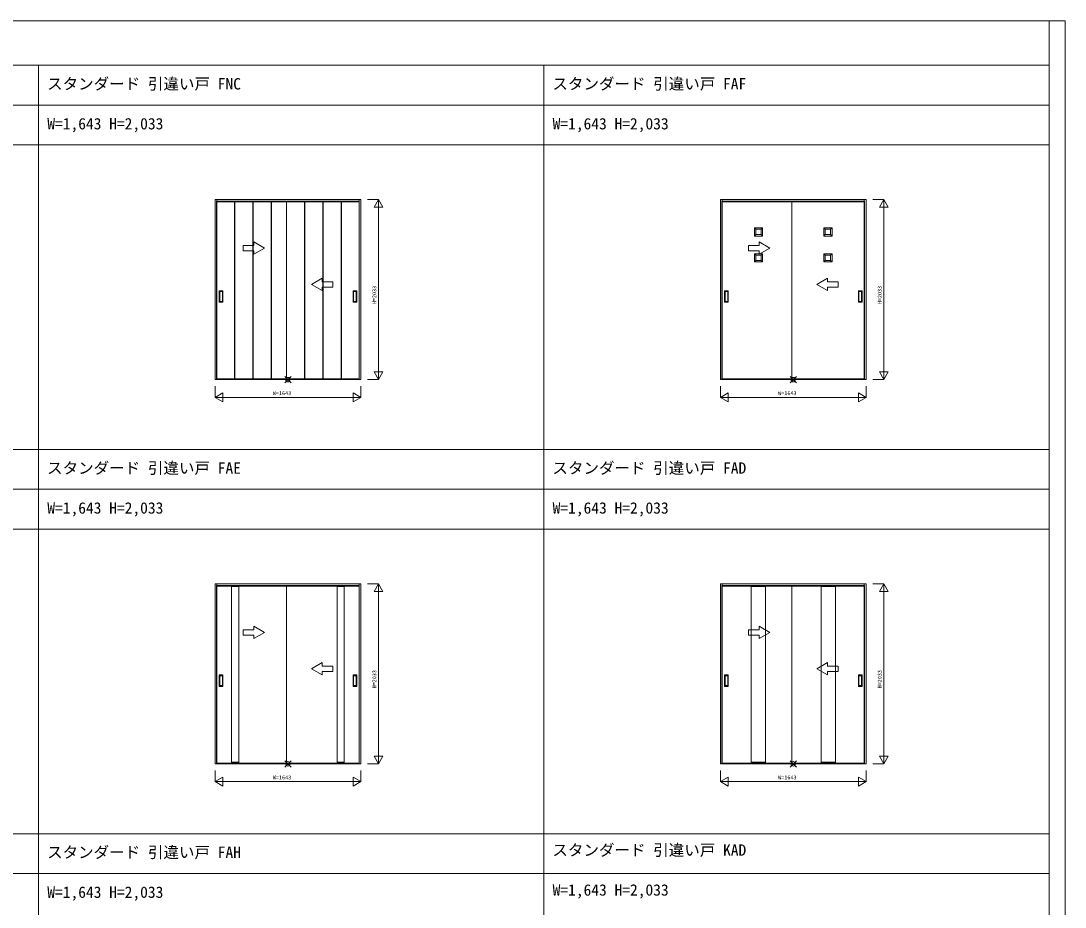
# Model space of a CAD drawing. Units: millimetres, scale not verified. Extents: x -14341 to 14341, y -10000 to 10000.
# Drawn here: x 2562 to 14341, y 1 to 10000 of the extents above; entities that cross this region are included whole.
import ezdxf
from ezdxf.enums import TextEntityAlignment as Align

# ---------------------------------------------------------------- set-up
doc = ezdxf.new("R2010")
doc.units = ezdxf.units.MM
doc.header["$LTSCALE"] = 50
doc.layers.add('0-0_0', color=7, linetype='Continuous')
for name, color, linetype, lineweight in [('0-1_YKK_F1', 7, 'Continuous', 18), ('0-2_YKK_IN', 1, 'Continuous', 18), ('0-3_YKK_A1', 4, 'Continuous', 18), ('0-4_YKK_N1', 2, 'Continuous', 18)]:
    doc.layers.add(name, color=color, linetype=linetype, lineweight=lineweight)
doc.styles.add('ＭＳ ゴシック', font='')
doc.styles.get('ＭＳ ゴシック').set_extended_font_data('MS Gothic')

msp = doc.modelspace()

# ---------------------------------------------------------------- linework, layer by layer
at = {"layer": '0-1_YKK_F1'}
for p, q in [((-14340.51, 10000), (14340.51, 10000)), ((14159.49, -10000), (14159.49, 10000)), ((14340.51, -10000), (14340.51, 10000)), ((-14340.51, 9500), (14159.49, 9500)), ((2759.49, -10000), (2759.49, 9500)), ((8459.49, -10000), (8459.49, 9500)), ((-14340.51, 9050), (14159.49, 9050)), ((-14340.51, 8600), (14159.49, 8600)), ((-14340.51, 5165), (14159.49, 5165)), ((-14340.51, 4715), (14159.49, 4715)), ((-14340.51, 4265), (14159.49, 4265)), ((-14340.51, 830), (14159.49, 830)), ((-14340.51, 380), (14159.49, 380))]:
    msp.add_line(p, q, dxfattribs=at)
at = {"layer": '0-2_YKK_IN'}
for p, q in [((5538.78, 5917.14), (5609.49, 5987.86)), ((5538.78, 5987.86), (5609.49, 5917.14)), ((11238.78, 5917.14), (11309.49, 5987.86)), ((11238.78, 5987.86), (11309.49, 5917.14)), ((5538.78, 1582.14), (5609.49, 1652.86)), ((5538.78, 1652.86), (5609.49, 1582.14)), ((11238.78, 1582.14), (11309.49, 1652.86)), ((11238.78, 1652.86), (11309.49, 1582.14))]:
    msp.add_line(p, q, dxfattribs=at)
for centre in [(5574.14, 5952.5), (11274.14, 5952.5), (5574.14, 1617.5), (11274.14, 1617.5)]:
    msp.add_circle(centre, 25, dxfattribs=at)
at = {"layer": '0-3_YKK_A1'}
for p, q in [((4752.64, 7985.5), (6395.64, 7985.5)), ((4752.64, 5952.5), (4752.64, 7985.5)), ((5589.14, 7964.5), (4769.14, 7964.5)), ((4772.64, 7985.5), (4772.64, 7955.5)), ((4772.64, 7961.5), (6375.64, 7961.5)), ((4772.64, 7958.5), (6375.64, 7958.5)), ((4772.64, 5956.5), (4772.64, 7955.5)), ((4970.14, 5960.5), (4970.14, 7964.5)), ((4974.14, 5960.5), (4974.14, 7964.5)), ((5177.14, 5960.5), (5177.14, 7964.5)), ((5181.14, 5960.5), (5181.14, 7964.5)), ((5384.14, 5960.5), (5384.14, 7964.5)), ((5388.14, 5960.5), (5388.14, 7964.5)), ((5559.14, 7964.5), (6379.14, 7964.5)), ((5559.14, 5960.5), (5559.14, 7964.5)), ((5760.14, 5960.5), (5760.14, 7964.5)), ((5764.14, 5960.5), (5764.14, 7964.5)), ((5967.14, 5960.5), (5967.14, 7964.5)), ((5971.14, 5960.5), (5971.14, 7964.5)), ((6174.14, 5960.5), (6174.14, 7964.5)), ((6178.14, 5960.5), (6178.14, 7964.5)), ((6375.64, 7985.5), (6375.64, 7955.5)), ((6375.64, 5956.5), (6375.64, 7955.5)), ((6395.64, 5952.5), (6395.64, 7985.5)), ((10452.64, 7985.5), (12095.64, 7985.5)), ((10452.64, 5952.5), (10452.64, 7985.5)), ((11289.14, 7964.5), (10469.14, 7964.5)), ((10472.64, 7985.5), (10472.64, 7955.5)), ((10472.64, 7961.5), (12075.64, 7961.5)), ((10472.64, 7958.5), (12075.64, 7958.5)), ((10472.64, 5956.5), (10472.64, 7955.5)), ((11259.14, 7964.5), (12079.14, 7964.5)), ((11259.14, 5960.5), (11259.14, 7964.5)), ((12075.64, 7985.5), (12075.64, 7955.5)), ((12075.64, 5956.5), (12075.64, 7955.5)), ((12095.64, 5952.5), (12095.64, 7985.5)), ((10836.64, 7664.5), (10928.64, 7664.5)), ((10852.64, 7648.5), (10836.64, 7664.5)), ((10912.64, 7648.5), (10928.64, 7664.5)), ((10928.64, 7664.5), (10928.64, 7572.5)), ((11619.64, 7664.5), (11619.64, 7572.5)), ((11711.64, 7664.5), (11619.64, 7664.5)), ((11635.64, 7648.5), (11619.64, 7664.5)), ((11695.64, 7648.5), (11711.64, 7664.5)), ((10852.64, 7588.5), (10836.64, 7572.5)), ((10852.64, 7648.5), (10912.64, 7648.5)), ((10912.64, 7648.5), (10912.64, 7588.5)), ((10912.64, 7588.5), (10928.64, 7572.5)), ((11635.64, 7588.5), (11619.64, 7572.5)), ((11635.64, 7648.5), (11635.64, 7588.5)), ((11695.64, 7648.5), (11635.64, 7648.5)), ((11695.64, 7588.5), (11711.64, 7572.5)), ((5309.14, 7436.45), (5189.14, 7505.73)), ((5189.14, 7466.45), (5189.14, 7505.73)), ((5309.14, 7436.45), (5189.14, 7367.17)), ((11009.14, 7436.45), (10889.14, 7505.73)), ((10889.14, 7466.45), (10889.14, 7505.73)), ((11009.14, 7436.45), (10889.14, 7367.17)), ((5189.14, 7367.17), (5189.14, 7406.45)), ((10836.64, 7372.5), (10928.64, 7372.5)), ((10852.64, 7356.5), (10836.64, 7372.5)), ((10852.64, 7356.5), (10912.64, 7356.5)), ((10889.14, 7367.17), (10889.14, 7406.45)), ((10912.64, 7356.5), (10928.64, 7372.5)), ((10912.64, 7356.5), (10912.64, 7296.5)), ((10928.64, 7372.5), (10928.64, 7280.5)), ((11619.64, 7372.5), (11619.64, 7280.5)), ((11711.64, 7372.5), (11619.64, 7372.5)), ((11635.64, 7356.5), (11619.64, 7372.5)), ((11635.64, 7356.5), (11635.64, 7296.5)), ((11695.64, 7356.5), (11635.64, 7356.5)), ((11695.64, 7356.5), (11711.64, 7372.5)), ((10852.64, 7296.5), (10836.64, 7280.5)), ((10912.64, 7296.5), (10928.64, 7280.5)), ((11635.64, 7296.5), (11619.64, 7280.5)), ((11695.64, 7296.5), (11711.64, 7280.5)), ((5839.13, 7026.55), (5959.13, 7095.83)), ((5959.13, 7056.55), (5959.13, 7095.83)), ((11539.13, 7026.55), (11659.13, 7095.83)), ((11659.13, 7056.55), (11659.13, 7095.83)), ((4798.14, 6826.5), (4798.14, 6954.5)), ((4839.14, 6955.5), (4799.14, 6955.5)), ((4840.14, 6826.5), (4840.14, 6954.5)), ((5839.13, 7026.55), (5959.13, 6957.27)), ((5959.13, 6957.27), (5959.13, 6996.55)), ((6308.14, 6826.5), (6308.14, 6954.5)), ((6309.14, 6955.5), (6349.14, 6955.5)), ((6350.14, 6826.5), (6350.14, 6954.5)), ((10498.14, 6826.5), (10498.14, 6954.5)), ((10539.14, 6955.5), (10499.14, 6955.5)), ((10540.14, 6826.5), (10540.14, 6954.5)), ((11539.13, 7026.55), (11659.13, 6957.27)), ((11659.13, 6957.27), (11659.13, 6996.55)), ((12008.14, 6826.5), (12008.14, 6954.5)), ((12009.14, 6955.5), (12049.14, 6955.5)), ((12050.14, 6826.5), (12050.14, 6954.5)), ((4804.14, 6836.5), (4804.14, 6944.5)), ((4805.14, 6945.5), (4833.14, 6945.5)), ((4833.14, 6835.5), (4805.14, 6835.5)), ((4834.14, 6944.5), (4834.14, 6836.5)), ((6314.14, 6944.5), (6314.14, 6836.5)), ((6343.14, 6945.5), (6315.14, 6945.5)), ((6315.14, 6835.5), (6343.14, 6835.5)), ((6344.14, 6836.5), (6344.14, 6944.5)), ((10504.14, 6836.5), (10504.14, 6944.5)), ((10505.14, 6945.5), (10533.14, 6945.5)), ((10533.14, 6835.5), (10505.14, 6835.5)), ((10534.14, 6944.5), (10534.14, 6836.5)), ((12014.14, 6944.5), (12014.14, 6836.5)), ((12043.14, 6945.5), (12015.14, 6945.5)), ((12015.14, 6835.5), (12043.14, 6835.5)), ((12044.14, 6836.5), (12044.14, 6944.5)), ((4839.14, 6825.5), (4799.14, 6825.5)), ((6309.14, 6825.5), (6349.14, 6825.5)), ((10539.14, 6825.5), (10499.14, 6825.5)), ((12009.14, 6825.5), (12049.14, 6825.5)), ((6395.64, 5952.5), (4752.64, 5952.5)), ((4769.14, 5960.5), (5559.14, 5960.5)), ((4772.64, 5952.5), (4772.64, 5956.5)), ((6375.64, 5956.5), (4772.64, 5956.5)), ((6379.14, 5960.5), (5559.14, 5960.5)), ((6375.64, 5952.5), (6375.64, 5956.5)), ((12095.64, 5952.5), (10452.64, 5952.5)), ((10469.14, 5960.5), (11259.14, 5960.5)), ((10472.64, 5952.5), (10472.64, 5956.5)), ((12075.64, 5956.5), (10472.64, 5956.5)), ((12079.14, 5960.5), (11259.14, 5960.5)), ((12075.64, 5952.5), (12075.64, 5956.5)), ((4752.64, 3650.5), (6395.64, 3650.5)), ((4752.64, 1617.5), (4752.64, 3650.5)), ((4769.14, 3629.5), (4769.14, 1625.5)), ((4939.14, 3629.5), (4769.14, 3629.5)), ((4939.14, 3629.5), (4769.14, 3629.5)), ((4772.64, 3650.5), (4772.64, 3620.5)), ((4772.64, 3626.5), (6375.64, 3626.5)), ((4772.64, 3623.5), (6375.64, 3623.5)), ((4772.64, 1621.5), (4772.64, 3620.5)), ((4939.14, 1625.5), (4939.14, 3629.5)), ((5589.14, 3629.5), (5019.14, 3629.5)), ((5339.14, 3629.5), (5019.14, 3629.5)), ((5019.14, 1625.5), (5019.14, 3629.5)), ((5419.14, 3629.5), (5559.14, 3629.5)), ((5559.14, 3629.5), (6129.14, 3629.5)), ((5809.14, 3629.5), (6129.14, 3629.5)), ((6129.14, 1625.5), (6129.14, 3629.5)), ((6209.14, 1625.5), (6209.14, 3629.5)), ((6209.14, 3629.5), (6379.14, 3629.5)), ((6209.14, 3629.5), (6379.14, 3629.5)), ((6375.64, 3650.5), (6375.64, 3620.5)), ((6375.64, 1621.5), (6375.64, 3620.5)), ((6379.14, 3629.5), (6379.14, 1625.5)), ((6395.64, 1617.5), (6395.64, 3650.5)), ((10452.64, 3650.5), (12095.64, 3650.5)), ((10452.64, 1617.5), (10452.64, 3650.5)), ((11289.14, 3629.5), (10469.14, 3629.5)), ((10472.64, 3650.5), (10472.64, 3620.5)), ((10472.64, 3626.5), (12075.64, 3626.5)), ((10472.64, 3623.5), (12075.64, 3623.5)), ((10472.64, 1621.5), (10472.64, 3620.5)), ((11259.14, 3629.5), (12079.14, 3629.5)), ((12075.64, 3650.5), (12075.64, 3620.5)), ((12075.64, 1621.5), (12075.64, 3620.5)), ((12095.64, 1617.5), (12095.64, 3650.5)), ((5309.14, 3101.45), (5189.14, 3170.73)), ((5189.14, 3131.45), (5189.14, 3170.73)), ((5309.14, 3101.45), (5189.14, 3032.17)), ((5189.14, 3032.17), (5189.14, 3071.45)), ((11009.14, 3101.45), (10889.14, 3170.73)), ((10889.14, 3131.45), (10889.14, 3170.73)), ((11009.14, 3101.45), (10889.14, 3032.17)), ((10889.14, 3032.17), (10889.14, 3071.45)), ((5839.13, 2691.55), (5959.13, 2760.83)), ((5959.13, 2721.55), (5959.13, 2760.83)), ((11539.13, 2691.55), (11659.13, 2760.83)), ((11659.13, 2721.55), (11659.13, 2760.83)), ((4798.14, 2491.5), (4798.14, 2619.5)), ((4839.14, 2620.5), (4799.14, 2620.5)), ((4804.14, 2501.5), (4804.14, 2609.5)), ((4805.14, 2610.5), (4833.14, 2610.5)), ((4834.14, 2609.5), (4834.14, 2501.5)), ((4840.14, 2491.5), (4840.14, 2619.5)), ((5839.13, 2691.55), (5959.13, 2622.27)), ((5959.13, 2622.27), (5959.13, 2661.55)), ((6308.14, 2491.5), (6308.14, 2619.5)), ((6309.14, 2620.5), (6349.14, 2620.5)), ((6314.14, 2609.5), (6314.14, 2501.5)), ((6343.14, 2610.5), (6315.14, 2610.5)), ((6344.14, 2501.5), (6344.14, 2609.5)), ((6350.14, 2491.5), (6350.14, 2619.5)), ((10498.14, 2491.5), (10498.14, 2619.5)), ((10539.14, 2620.5), (10499.14, 2620.5)), ((10504.14, 2501.5), (10504.14, 2609.5)), ((10505.14, 2610.5), (10533.14, 2610.5)), ((10534.14, 2609.5), (10534.14, 2501.5)), ((10540.14, 2491.5), (10540.14, 2619.5)), ((11539.13, 2691.55), (11659.13, 2622.27)), ((11659.13, 2622.27), (11659.13, 2661.55)), ((12008.14, 2491.5), (12008.14, 2619.5)), ((12009.14, 2620.5), (12049.14, 2620.5)), ((12014.14, 2609.5), (12014.14, 2501.5)), ((12043.14, 2610.5), (12015.14, 2610.5)), ((12044.14, 2501.5), (12044.14, 2609.5)), ((12050.14, 2491.5), (12050.14, 2619.5)), ((4839.14, 2490.5), (4799.14, 2490.5)), ((4833.14, 2500.5), (4805.14, 2500.5)), ((6309.14, 2490.5), (6349.14, 2490.5)), ((6315.14, 2500.5), (6343.14, 2500.5)), ((10539.14, 2490.5), (10499.14, 2490.5)), ((10533.14, 2500.5), (10505.14, 2500.5)), ((12009.14, 2490.5), (12049.14, 2490.5)), ((12015.14, 2500.5), (12043.14, 2500.5)), ((6395.64, 1617.5), (4752.64, 1617.5)), ((4769.14, 1625.5), (5339.14, 1625.5)), ((4772.64, 1617.5), (4772.64, 1621.5)), ((6375.64, 1621.5), (4772.64, 1621.5)), ((5019.14, 1636), (4939.14, 1636)), ((4939.14, 1626), (5019.14, 1626)), ((5559.14, 1625.5), (5419.14, 1625.5)), ((5559.14, 1625.5), (5729.14, 1625.5)), ((6379.14, 1625.5), (5809.14, 1625.5)), ((6209.14, 1636), (6129.14, 1636)), ((6129.14, 1626), (6209.14, 1626)), ((6375.64, 1617.5), (6375.64, 1621.5)), ((12095.64, 1617.5), (10452.64, 1617.5)), ((10472.64, 1617.5), (10472.64, 1621.5)), ((12075.64, 1621.5), (10472.64, 1621.5)), ((10799.14, 1636), (10959.14, 1636)), ((10959.14, 1626), (10799.14, 1626)), ((11749.14, 1636), (11589.14, 1636)), ((11589.14, 1626), (11749.14, 1626)), ((12075.64, 1617.5), (12075.64, 1621.5))]:
    msp.add_line(p, q, dxfattribs=at)
for points in [[(5589.14, 5960.5), (4769.14, 5960.5), (4769.14, 7964.5)], [(5559.14, 7964.5), (4769.14, 7964.5), (4769.14, 5960.5)], [(5559.14, 7964.5), (5559.14, 5960.5), (6379.14, 5960.5), (6379.14, 7964.5)], [(5559.14, 7964.5), (6379.14, 7964.5), (6379.14, 5960.5)], [(11289.14, 5960.5), (10469.14, 5960.5), (10469.14, 7964.5)], [(11259.14, 7964.5), (10469.14, 7964.5), (10469.14, 5960.5)], [(11259.14, 7964.5), (11259.14, 5960.5), (12079.14, 5960.5), (12079.14, 7964.5)], [(11259.14, 7964.5), (12079.14, 7964.5), (12079.14, 5960.5)], [(10928.64, 7572.5), (10836.64, 7572.5), (10836.64, 7664.5)], [(11619.64, 7572.5), (11711.64, 7572.5), (11711.64, 7664.5)], [(10912.64, 7588.5), (10852.64, 7588.5), (10852.64, 7648.5)], [(11635.64, 7588.5), (11695.64, 7588.5), (11695.64, 7648.5)], [(5189.14, 7466.45), (5069.14, 7466.45), (5069.14, 7406.45), (5189.14, 7406.45)], [(10889.14, 7466.45), (10769.14, 7466.45), (10769.14, 7406.45), (10889.14, 7406.45)], [(10928.64, 7280.5), (10836.64, 7280.5), (10836.64, 7372.5)], [(10912.64, 7296.5), (10852.64, 7296.5), (10852.64, 7356.5)], [(11619.64, 7280.5), (11711.64, 7280.5), (11711.64, 7372.5)], [(11635.64, 7296.5), (11695.64, 7296.5), (11695.64, 7356.5)], [(5959.13, 7056.55), (6079.13, 7056.55), (6079.13, 6996.55), (5959.13, 6996.55)], [(11659.13, 7056.55), (11779.13, 7056.55), (11779.13, 6996.55), (11659.13, 6996.55)], [(5589.14, 1625.5), (4769.14, 1625.5), (4769.14, 3629.5)], [(5559.14, 3629.5), (5559.14, 1625.5), (6379.14, 1625.5), (6379.14, 3629.5)], [(5729.14, 3629.5), (5559.14, 3629.5), (5559.14, 1625.5)], [(11289.14, 1625.5), (10469.14, 1625.5), (10469.14, 3629.5)], [(11259.14, 1625.5), (10959.14, 1625.5), (10959.14, 3629.5), (11259.14, 3629.5)], [(11259.14, 3629.5), (11259.14, 1625.5), (12079.14, 1625.5), (12079.14, 3629.5)], [(5189.14, 3131.45), (5069.14, 3131.45), (5069.14, 3071.45), (5189.14, 3071.45)], [(10889.14, 3131.45), (10769.14, 3131.45), (10769.14, 3071.45), (10889.14, 3071.45)], [(5959.13, 2721.55), (6079.13, 2721.55), (6079.13, 2661.55), (5959.13, 2661.55)], [(11659.13, 2721.55), (11779.13, 2721.55), (11779.13, 2661.55), (11659.13, 2661.55)]]:
    msp.add_lwpolyline(points, dxfattribs=at)
for points in [[(4939.14, 3629), (5019.14, 3629), (5019.14, 3619), (4939.14, 3619)], [(6129.14, 3629), (6209.14, 3629), (6209.14, 3619), (6129.14, 3619)], [(10469.14, 1625.5), (10799.14, 1625.5), (10799.14, 3629.5), (10469.14, 3629.5)], [(10959.14, 3629), (10799.14, 3629), (10799.14, 3619), (10959.14, 3619)], [(10959.14, 3629), (10799.14, 3629), (10799.14, 3619), (10959.14, 3619)], [(11259.14, 1625.5), (11589.14, 1625.5), (11589.14, 3629.5), (11259.14, 3629.5)], [(11589.14, 3629), (11749.14, 3629), (11749.14, 3619), (11589.14, 3619)], [(11589.14, 3629), (11749.14, 3629), (11749.14, 3619), (11589.14, 3619)], [(12079.14, 1625.5), (11749.14, 1625.5), (11749.14, 3629.5), (12079.14, 3629.5)]]:
    msp.add_lwpolyline(points, close=True, dxfattribs=at)
for centre, start, end in [((4799.14, 6954.5), 90, 180), ((4839.14, 6954.5), 0, 90), ((6309.14, 6954.5), 90, 180), ((6349.14, 6954.5), 0, 90), ((10499.14, 6954.5), 90, 180), ((10539.14, 6954.5), 0, 90), ((12009.14, 6954.5), 90, 180), ((12049.14, 6954.5), 0, 90), ((4805.14, 6944.5), 90, 180), ((4805.14, 6836.5), 180, 270), ((4833.14, 6944.5), 0, 90), ((4833.14, 6836.5), 270, 0), ((6315.14, 6944.5), 90, 180), ((6315.14, 6836.5), 180, 270), ((6343.14, 6944.5), 360, 90), ((6343.14, 6836.5), 270, 360), ((10505.14, 6944.5), 90, 180), ((10505.14, 6836.5), 180, 270), ((10533.14, 6944.5), 0, 90), ((10533.14, 6836.5), 270, 0), ((12015.14, 6944.5), 90, 180), ((12015.14, 6836.5), 180, 270), ((12043.14, 6944.5), 360, 90), ((12043.14, 6836.5), 270, 360), ((4799.14, 6826.5), 180, 270), ((4839.14, 6826.5), 270, 0), ((6309.14, 6826.5), 180, 270), ((6349.14, 6826.5), 270, 0), ((10499.14, 6826.5), 180, 270), ((10539.14, 6826.5), 270, 0), ((12009.14, 6826.5), 180, 270), ((12049.14, 6826.5), 270, 0), ((4799.14, 2619.5), 90, 180), ((4805.14, 2609.5), 90, 180), ((4833.14, 2609.5), 0, 90), ((4839.14, 2619.5), 0, 90), ((6309.14, 2619.5), 90, 180), ((6315.14, 2609.5), 90, 180), ((6343.14, 2609.5), 360, 90), ((6349.14, 2619.5), 0, 90), ((10499.14, 2619.5), 90, 180), ((10505.14, 2609.5), 90, 180), ((10533.14, 2609.5), 0, 90), ((10539.14, 2619.5), 0, 90), ((12009.14, 2619.5), 90, 180), ((12015.14, 2609.5), 90, 180), ((12043.14, 2609.5), 360, 90), ((12049.14, 2619.5), 0, 90), ((4799.14, 2491.5), 180, 270), ((4805.14, 2501.5), 180, 270), ((4833.14, 2501.5), 270, 0), ((4839.14, 2491.5), 270, 0), ((6309.14, 2491.5), 180, 270), ((6315.14, 2501.5), 180, 270), ((6343.14, 2501.5), 270, 360), ((6349.14, 2491.5), 270, 0), ((10499.14, 2491.5), 180, 270), ((10505.14, 2501.5), 180, 270), ((10533.14, 2501.5), 270, 0), ((10539.14, 2491.5), 270, 0), ((12009.14, 2491.5), 180, 270), ((12015.14, 2501.5), 180, 270), ((12043.14, 2501.5), 270, 360), ((12049.14, 2491.5), 270, 0)]:
    msp.add_arc(centre, 1, start, end, dxfattribs=at)
at = {"layer": '0-4_YKK_N1'}
for p, q in [((6470.64, 7985.5), (6595.64, 7985.5)), ((6545.64, 7898.9), (6645.64, 7898.9)), ((6595.64, 7985.5), (6595.64, 5952.5)), ((12170.64, 7985.5), (12295.64, 7985.5)), ((12245.64, 7898.9), (12345.64, 7898.9)), ((12295.64, 7985.5), (12295.64, 5952.5)), ((6545.64, 6039.1), (6645.64, 6039.1)), ((12245.64, 6039.1), (12345.64, 6039.1)), ((6470.64, 5952.5), (6595.64, 5952.5)), ((12170.64, 5952.5), (12295.64, 5952.5)), ((4752.64, 5752.5), (4839.24, 5802.5)), ((4839.24, 5802.5), (4839.24, 5702.5)), ((6309.03, 5802.5), (6395.64, 5752.5)), ((6395.64, 5877.5), (6395.64, 5752.5)), ((10452.64, 5752.5), (10539.24, 5802.5)), ((10539.24, 5802.5), (10539.24, 5702.5)), ((12009.03, 5802.5), (12095.64, 5752.5)), ((12095.64, 5877.5), (12095.64, 5752.5)), ((4752.64, 5752.5), (4839.24, 5702.5)), ((10452.64, 5752.5), (10539.24, 5702.5)), ((6470.64, 3650.5), (6595.64, 3650.5)), ((6545.64, 3563.9), (6645.64, 3563.9)), ((6595.64, 3650.5), (6595.64, 1617.5)), ((12170.64, 3650.5), (12295.64, 3650.5)), ((12245.64, 3563.9), (12345.64, 3563.9)), ((12295.64, 3650.5), (12295.64, 1617.5)), ((6545.64, 1704.1), (6645.64, 1704.1)), ((12245.64, 1704.1), (12345.64, 1704.1)), ((6395.64, 1542.5), (6395.64, 1417.5)), ((6470.64, 1617.5), (6595.64, 1617.5)), ((12095.64, 1542.5), (12095.64, 1417.5)), ((12170.64, 1617.5), (12295.64, 1617.5)), ((4752.64, 1417.5), (4839.24, 1467.5)), ((4752.64, 1417.5), (4839.24, 1367.5)), ((4839.24, 1467.5), (4839.24, 1367.5)), ((6309.03, 1467.5), (6395.64, 1417.5)), ((10452.64, 1417.5), (10539.24, 1467.5)), ((10452.64, 1417.5), (10539.24, 1367.5)), ((10539.24, 1467.5), (10539.24, 1367.5)), ((12009.03, 1467.5), (12095.64, 1417.5))]:
    msp.add_line(p, q, dxfattribs=at)
for points in [[(6545.64, 7898.9), (6595.64, 7985.5), (6645.64, 7898.9)], [(12245.64, 7898.9), (12295.64, 7985.5), (12345.64, 7898.9)], [(6545.64, 6039.1), (6595.64, 5952.5), (6645.64, 6039.1)], [(12245.64, 6039.1), (12295.64, 5952.5), (12345.64, 6039.1)], [(4752.64, 5877.5), (4752.64, 5752.5), (6395.64, 5752.5)], [(6309.03, 5802.5), (6309.03, 5702.5), (6395.64, 5752.5)], [(10452.64, 5877.5), (10452.64, 5752.5), (12095.64, 5752.5)], [(12009.03, 5802.5), (12009.03, 5702.5), (12095.64, 5752.5)], [(6545.64, 3563.9), (6595.64, 3650.5), (6645.64, 3563.9)], [(12245.64, 3563.9), (12295.64, 3650.5), (12345.64, 3563.9)], [(6545.64, 1704.1), (6595.64, 1617.5), (6645.64, 1704.1)], [(12245.64, 1704.1), (12295.64, 1617.5), (12345.64, 1704.1)], [(4752.64, 1542.5), (4752.64, 1417.5), (6395.64, 1417.5)], [(10452.64, 1542.5), (10452.64, 1417.5), (12095.64, 1417.5)], [(6309.03, 1467.5), (6309.03, 1367.5), (6395.64, 1417.5)], [(12009.03, 1467.5), (12009.03, 1367.5), (12095.64, 1417.5)]]:
    msp.add_lwpolyline(points, dxfattribs=at)

# ---------------------------------------------------------------- texts
at = {"layer": '0-0_0', "style": 'ＭＳ ゴシック'}
for s, p in [('スタンダード 引違い戸 FNC', (2857.49, 9187.5)), ('スタンダード 引違い戸 FAF', (8557.49, 9187.5)), ('W=1,643 H=2,033', (2859.49, 8737.5)), ('W=1,643 H=2,033', (8559.49, 8737.5)), ('スタンダード 引違い戸 FAE', (2857.49, 4852.5)), ('スタンダード 引違い戸 FAD', (8557.49, 4852.5)), ('W=1,643 H=2,033', (2859.49, 4402.5)), ('W=1,643 H=2,033', (8559.49, 4402.5)), ('スタンダード 引違い戸 KAD', (8557.49, 542.54)), ('スタンダード 引違い戸 FAH', (2857.49, 517.5)), ('W=1,643 H=2,033', (8559.49, 92.54)), ('W=1,643 H=2,033', (2859.49, 67.5))]:
    msp.add_text(s, height=128.3, dxfattribs=at).set_placement(p, align=Align.BOTTOM_LEFT)
at = {"layer": '0-4_YKK_N1', "color": 7, "style": 'ＭＳ ゴシック'}
for p in [(6583.64, 6804), (12283.64, 6804), (6583.64, 2469), (12283.64, 2469)]:
    msp.add_text('H=2033', height=43.99, rotation=90, dxfattribs=at).set_placement(p, align=Align.BOTTOM_LEFT)
for p in [(5404.14, 5764.5), (11104.14, 5764.5), (5404.14, 1429.5), (11104.14, 1429.5)]:
    msp.add_text('W=1643', height=43.99, dxfattribs=at).set_placement(p, align=Align.BOTTOM_LEFT)

doc.saveas('drawing.dxf')
